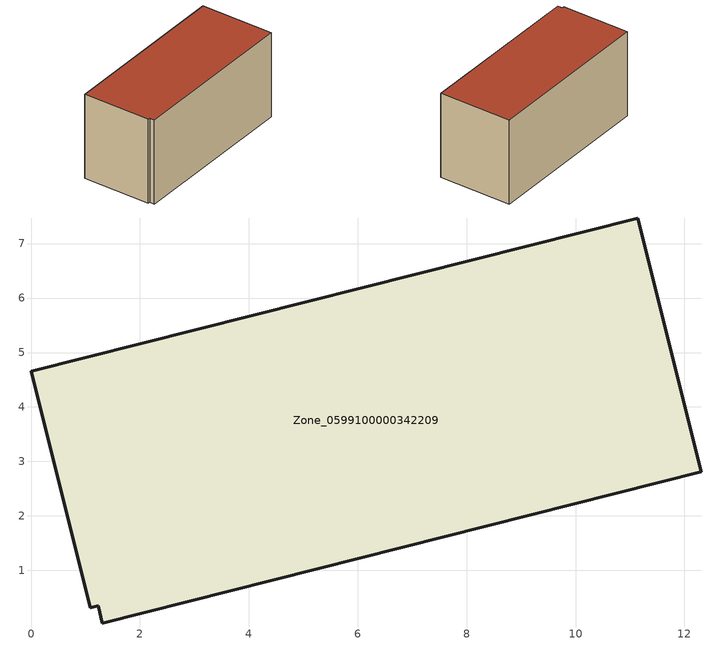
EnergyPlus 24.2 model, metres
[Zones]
Zone_0599100000342209
 floor ground (C_G): 1.3,0.03 1.24,0.35 1.09,0.32 0,4.66 11.14,7.47 12.31,2.81 z0
 wall outside (C_F): 12.31,2.81 11.14,7.47 0,4.66 1.09,0.32 1.24,0.35 1.3,0.03 12.31,2.81 z0:5.68
 roof outside (C_R): 1.24,0.35 1.3,0.03 12.31,2.81 11.14,7.47 0,4.66 1.09,0.32 z5.68
[BUILDING]
Pand.0599100000342209: North Axis=0; Terrain=City; Loads Convergence Tolerance Value=0.04; Temperature Convergence Tolerance Value=0.4; Solar Distribution=FullExterior; Maximum Number of Warmup Days=25; Minimum Number of Warmup Days=1
[Site:Location]
Rotterdam.The.Hague.AP_ZH_NLD Design_Conditions: Latitude=51.96; Longitude=4.45; Time Zone=1; Elevation=-4.5
[SITE:GROUNDTEMPERATURE:BUILDINGSURFACE]
18, 18, 18, 18, 18, 18, 18, 18, 18, 18, 18, 18
[MATERIAL] Thermal Absorptance=0.9; Solar Absorptance=0.7; Visible Absorptance=0.7
Name | Roughness | Thickness | Conductivity | Density | Specific Heat
G.TI.1992-2005 | MediumSmooth | 0.15 | 0.06 | 540 | 1210
F.TI.1992-2005 | Rough | 0.3 | 0.12 | 1920 | 840
R.TI.1992-2005 | MediumRough | 0.2 | 0.08 | 1500 | 1000
[CONSTRUCTION]
C_G: G.TI.1992-2005
C_F: F.TI.1992-2005
C_R: R.TI.1992-2005
[ZONE]
Zone_0599100000342209: Type=1; Multiplier=1; Ceiling Height=Autocalculate; Volume=Autocalculate; Floor Area=autocalculate; Part of Total Floor Area=Yes
[ZONEINFILTRATION:DESIGNFLOWRATE]
Infil_Zone_0599100000342209: Zone or ZoneList or Space or SpaceList=Zone_0599100000342209; Schedule=AlwaysOn; Design Flow Rate Calculation Method=Flow/Area; Flow Rate per Floor Area=0.0015; Constant Term Coefficient=1; Temperature Term Coefficient=0; Velocity Term Coefficient=0; Velocity Squared Term Coefficient=0
[HVACTEMPLATE:ZONE:IDEALLOADSAIRSYSTEM]
Zone_0599100000342209: Maximum Heating Supply Air Temperature=50; Minimum Cooling Supply Air Temperature=13; Maximum Heating Supply Air Humidity Ratio=0.0156; Minimum Cooling Supply Air Humidity Ratio=0.0077; Heating Limit=NoLimit; Cooling Limit=NoLimit; Dehumidification Control Type=ConstantSensibleHeatRatio; Cooling Sensible Heat Ratio=0.7; Dehumidification Setpoint=60; Humidification Control Type=None; Humidification Setpoint=30; Outdoor Air Method=None; Outdoor Air Flow Rate per Person=0.00944; Outdoor Air Flow Rate per Zone Floor Area=0; Outdoor Air Flow Rate per Zone=0; Demand Controlled Ventilation Type=None; Outdoor Air Economizer Type=NoEconomizer; Heat Recovery Type=None; Sensible Heat Recovery Effectiveness=0.7; Latent Heat Recovery Effectiveness=0.65
[ZONECONTROL:THERMOSTAT]
ThermostatControl_Zone_0599100000342209: Zone or ZoneList=Zone_0599100000342209; Control Type Schedule=DualSetpointControlType; Control 1=Thermostat_Zone_0599100000342209; Temperature Difference Between Cutout And Setpoint=0
[THERMOSTATSETPOINT:DUALSETPOINT]
Thermostat_Zone_0599100000342209: Heating Setpoint Temperature Schedule=HeatingSetpoint_Zone_0599100000342209; Cooling Setpoint Temperature Schedule=CoolingSetpoint_Zone_0599100000342209
[SCHEDULE:COMPACT]
HeatingSetpoint_Zone_0599100000342209: Through: 12/31, For: AllDays, Until: 24:00, 21
CoolingSetpoint_Zone_0599100000342209: Through: 12/31, For: AllDays, Until: 24:00, 24
DualSetpointControlType: Through: 12/31, For: AllDays, Until: 24:00, 4
AlwaysOn: Through: 12/31, For: AllDays, Until: 24:00, 1
